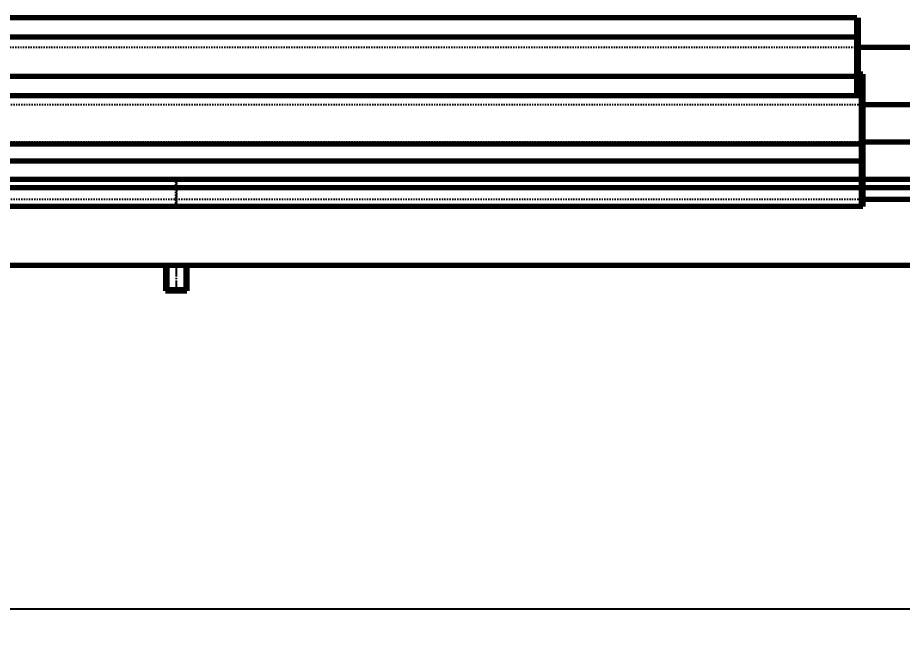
# Model space of a CAD drawing. Header units: millimetres. Extents: x -11880 to 11880, y -8400 to 8400.
# Drawn here: x -3651 to -1594, y 2780 to 4234 of the extents above; entities that cross this region are included whole.
import ezdxf

# ---------------------------------------------------------------- set-up
doc = ezdxf.new("R2010")
doc.units = ezdxf.units.MM
doc.linetypes.add('EB_DASH', pattern=[6, 3, -3])
doc.linetypes.add('EB_DASHDOT', pattern=[39, 30, -3, 3, -3])
for name, color, linetype, lineweight in [('CAXA0', 7, 'Continuous', 70), ('CAXA1', 1, 'EB_DASHDOT', 25), ('CAXA2', 6, 'EB_DASH', 25), ('CAXA4', 3, 'Continuous', 25)]:
    doc.layers.add(name, color=color, linetype=linetype, lineweight=lineweight)
doc.styles.add('标准', font='', dxfattribs={"width": 0.667})
doc.styles.get('标准').set_extended_font_data('SimSun')
doc.dimstyles.new('标准', dxfattribs={"dimscale": 40, "dimtxt": 7, "dimasz": 4, "dimexe": 2, "dimexo": 0, "dimtad": 1, "dimdec": 1, "dimzin": 12, "dimdsep": 46, "dimtxsty": '标准', "dimcen": 0, "dimdle": 6, "dimaunit": 1, "dimazin": 2, "dimtfac": 1, "dimtdec": 3, "dimtmove": 0, "dimatfit": 3, "dimfxl": 0, "dimtolj": 1, "dimtzin": 0, "dimarcsym": 0})

# ---------------------------------------------------------------- blocks, each defined once
blk = doc.blocks.new('*D156')
at = {"layer": 'CAXA4', "linetype": 'Continuous', "lineweight": 25}
for points in [[(-7066, 2859.7), (-6906, 2839.7), (-6906, 2879.7)], [(-666, 2859.7), (-826, 2839.7), (-826, 2879.7)]]:
    blk.add_hatch(color=0, dxfattribs=at).paths.add_polyline_path(points, flags=0)
at = {"layer": 'CAXA4', "color": 0, "linetype": 'Continuous', "lineweight": 25}
for p, q in [((-7066, 3565.2), (-7066, 2779.7)), ((-666, 3549.2), (-666, 2779.7)), ((-7066, 2859.7), (-666, 2859.7))]:
    blk.add_line(p, q, dxfattribs=at)
at = {"layer": 'CAXA4', "color": 0, "linetype": 'Continuous', "lineweight": 25, "insert": (-4163.9, 3268.3), "char_height": 280, "attachment_point": 1, "style": '标准'}
blk.add_mtext('\\fSimSun|b0|i0|p34;6400', dxfattribs=at)
blk = doc.blocks.new('CAXBLOCK258', base_point=(-6956, 3599.2))
at = {"layer": 'CAXA0'}
for p, q in [((-6634.2, 3859.2), (-1491, 3859.2)), ((-6963, 3839.2), (-1491, 3839.2)), ((-6634.2, 3659.2), (-1491, 3659.2)), ((-3307.3, 3659.2), (-3307.3, 3599.2)), ((-3304.3, 3659.2), (-3304.3, 3602.2)), ((-3260.3, 3659.2), (-3260.3, 3602.2)), ((-3257.3, 3659.2), (-3257.3, 3599.2)), ((-3304.3, 3602.2), (-3260.3, 3602.2)), ((-3307.3, 3599.2), (-3257.3, 3599.2))]:
    blk.add_line(p, q, dxfattribs=at)
at = {"layer": 'CAXA1', "linetype": 'EB_DASHDOT', "lineweight": 25}
for p, q in [((-3282.3, 3862.2), (-3282.3, 3796.2)), ((-3282.3, 3662.2), (-3282.3, 3596.2))]:
    blk.add_line(p, q, dxfattribs=at)
at = {"layer": 'CAXA2', "linetype": 'EB_DASH', "lineweight": 25}
for p, q in [((-3283.8, 3859.2), (-3283.8, 3799.2)), ((-3280.8, 3799.2), (-3280.8, 3859.2)), ((-3283.8, 3799.2), (-3280.8, 3799.2))]:
    blk.add_line(p, q, dxfattribs=at)

msp = doc.modelspace()

# ---------------------------------------------------------------- linework, layer by layer
at = {"layer": 'CAXA0'}
for p, q in [((-1699.34, 4234.2), (-6704.87, 4234.2)), ((-1699.34, 4052.62), (-1699.34, 4234.2)), ((-1695.34, 4052.62), (-1695.34, 4234.2)), ((-1699.34, 4188.68), (-6704.87, 4188.68)), ((-1699.34, 4165.65), (-1283.03, 4165.65)), ((-1699.34, 4097.28), (-6704.87, 4097.28)), ((-1685.34, 4103.22), (-1695.34, 4103.22)), ((-1689.34, 4103.22), (-1689.34, 3795.23)), ((-1685.34, 4103.22), (-1685.34, 3795.23)), ((-1685.34, 4052.62), (-6704.87, 4052.62)), ((-1686.98, 4032.65), (-1269.03, 4032.65)), ((-1685.34, 3940.5), (-6714.87, 3940.5)), ((-1689.34, 3945.65), (-1233.03, 3945.65)), ((-1685.34, 3900.4), (-6714.87, 3900.4)), ((-1689.34, 3812.65), (-822.03, 3812.65)), ((-1685.34, 3795.23), (-6714.87, 3795.23))]:
    msp.add_line(p, q, dxfattribs=at)
at = {"layer": 'CAXA2'}
for p, q in [((-6704.87, 4165.65), (-1695.34, 4165.65)), ((-6714.87, 4032.65), (-1686.98, 4032.65)), ((-6714.87, 3945.65), (-1689.34, 3945.65)), ((-6714.87, 3812.65), (-1689.34, 3812.65))]:
    msp.add_line(p, q, dxfattribs=at)

# ---------------------------------------------------------------- block references
at = {"layer": 'CAXA0'}
msp.add_blockref('CAXBLOCK258', (-6956.03, 3599.15), dxfattribs=at)

# ---------------------------------------------------------------- dimensions: what is measured, and where the dimension line sits
at = {"layer": 'CAXA4', "linetype": 'Continuous', "lineweight": 70}
dim = msp.add_linear_dim(base=(-3866.03, 2859.65), p1=(-7066.03, 3565.15), p2=(-666.03, 3549.15), text='\\fSimSun;6400', dimstyle='标准', dxfattribs=at)
dim.commit()
dim.dimension.update_dxf_attribs({"geometry": '*D156', "text_midpoint": (-3866.03, 3076.45)})

doc.saveas('drawing.dxf')
